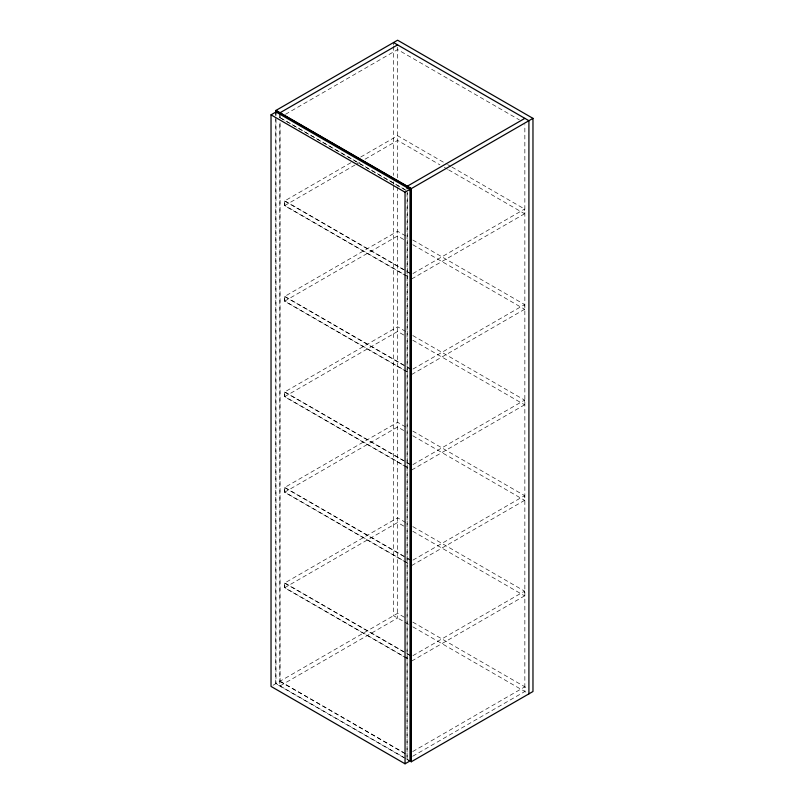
<?xml version="1.0" encoding="UTF-8"?>
<svg xmlns="http://www.w3.org/2000/svg" width="804" height="804" viewBox="0 0 804 804"><rect width="100%" height="100%" fill="white"/><g stroke="black" fill="none" stroke-linecap="round" stroke-linejoin="round"><path stroke-width="0.6" stroke-dasharray="4.02 3.01" d="M279.832 117.575L407.306 190.91M285.45 114.329L397.598 49.577L519.414 119.907M406.372 276.003L284.566 205.673L284.566 200.99L353.127 161.403M360.725 157.021L397.598 135.725L446.451 163.936M284.566 205.673L355.298 164.84M356.383 164.207L359.639 162.338M365.056 159.202L397.598 140.419L439.939 164.86M406.372 371.528L284.566 301.198L284.566 296.505L397.598 231.25L406.281 236.265M284.566 301.198L397.598 235.944L406.281 240.959M412.894 273.561L524.62 209.06L524.62 213.753L411.819 278.877M406.372 467.054L284.566 396.724L284.566 392.03L397.598 326.776L406.281 331.791M284.566 396.724L397.598 331.469L406.281 336.474M412.894 369.086L524.62 304.585L524.62 309.279L411.819 374.403M406.372 562.579L284.566 492.249L284.566 487.556L397.598 422.301L406.281 427.316M284.566 492.249L397.598 426.994L406.281 431.999M412.894 464.611L524.62 400.111L524.62 404.804L411.819 469.928M406.372 658.104L284.566 587.774L284.566 583.081L397.598 517.826L406.281 522.841M284.566 587.774L397.598 522.51L406.281 527.524M412.894 560.137L524.62 495.636L524.62 500.329L411.819 565.453M273.018 685.279L397.598 613.351L406.301 618.376M412.894 655.662L524.62 591.161L524.62 595.854L411.819 660.978M412.693 751.569L524.851 686.817M407.075 192.618L407.075 759.499L407.306 192.488M412.693 756.262L524.851 691.51L524.851 124.63M447.537 164.559L450.803 166.438M451.888 167.061L524.62 209.06M444.28 167.363L447.537 169.252M448.622 169.875L524.62 213.753M280.918 118.198L407.075 191.04M412.804 240.024L524.62 304.585M412.804 244.717L524.62 309.279M410.733 273.561L284.787 200.859L284.787 205.543L408.553 276.998M284.566 200.99L406.372 271.31M407.467 271.943L410.723 273.822M412.804 335.549L524.62 400.111M412.804 340.243L524.62 404.804M410.733 369.086L284.787 296.385L284.787 301.068L408.553 372.523M284.566 296.505L406.372 366.835M407.467 367.468L410.723 369.348M412.804 431.075L524.62 495.636M412.804 435.768L524.62 500.329M410.733 464.611L284.787 391.91L284.787 396.593L408.553 468.049M284.566 392.03L406.372 462.36M407.467 462.993L410.723 464.873M412.804 526.6L524.62 591.161M412.804 531.293L524.62 595.854M410.733 560.137L284.787 487.425L284.787 492.118L410.733 564.83M284.566 487.556L406.372 557.886M407.467 558.519L410.723 560.398M412.764 622.105L527.555 688.375M408.472 624.316L393.538 615.693L393.538 185.523M412.824 626.829L528.911 693.852M410.733 655.662L284.787 582.95L284.787 587.644L408.553 659.099M284.566 583.081L406.372 653.411M407.467 654.044L410.723 655.923M280.053 681.219L406.211 754.051M279.832 681.35L405.99 754.182M405.688 758.443L275.993 683.561L275.993 116.68M406.764 759.066L410.352 761.127M403.809 757.619L275.762 683.691L275.762 116.811M407.075 759.499L410.12 761.257M397.598 47.235L397.598 179.413M397.598 186.94L397.598 618.035L279.832 686.033L279.832 122.922M393.538 42.542L393.538 45.054M393.538 46.31L393.538 175.483M393.538 181.754L393.538 184.267M280.053 113.927L280.053 117.776M280.053 122.791L280.053 685.902M279.832 114.057L279.832 117.897M275.993 112.922L275.993 115.424M275.762 113.052L275.762 115.555"/><path stroke-width="1.21" d="M275.762 110.54L397.598 40.2L532.972 118.359L532.972 691.51L411.135 761.85L411.135 188.699L275.762 110.54L275.762 113.052M271.028 114.841L275.993 111.977L410.01 189.352L410.01 760.936L405.045 763.8L271.028 686.425L271.028 114.841L405.045 192.216L410.01 189.352M279.832 112.882L397.598 44.893M524.851 118.359L407.075 186.347L407.075 188.86M411.135 188.699L532.972 118.359M393.538 42.542L528.911 120.7L528.911 693.852M411.367 761.72L411.367 188.568L275.993 110.409L275.993 112.922M405.045 192.216L405.045 763.8"/></g></svg>
